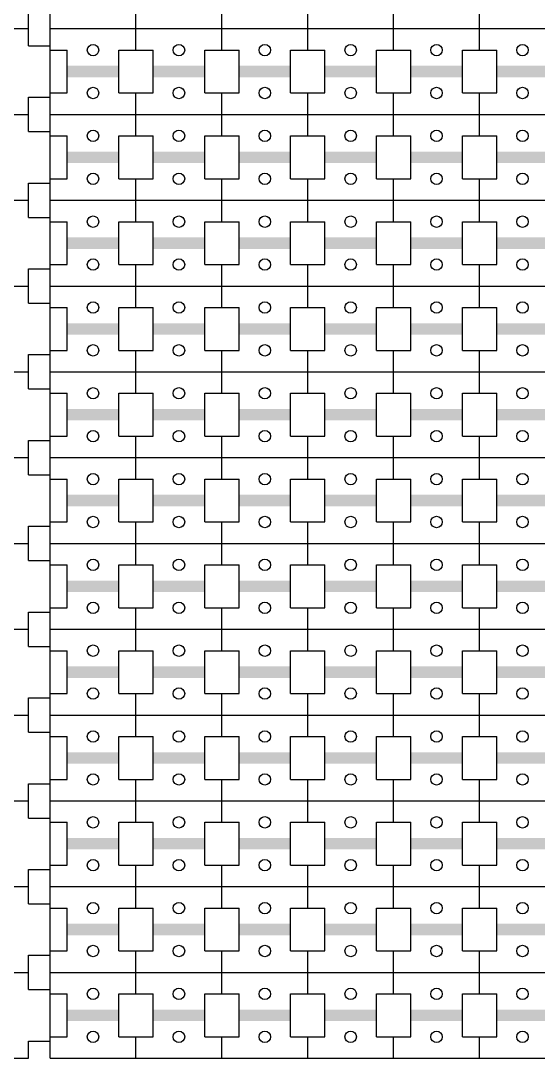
# Model space of a CAD drawing. Header units: millimetres. Extents: x 0 to 1500, y 0 to 750.
# Drawn here: x 739.8 to 920.5, y 0 to 362.8 of the extents above; entities that cross this region are included whole.
import ezdxf

# ---------------------------------------------------------------- set-up
doc = ezdxf.new("R2010")
doc.units = ezdxf.units.MM

msp = doc.modelspace()

# ---------------------------------------------------------------- hatches: boundary and pattern name
for points in [[(774, 347), (774, 343), (756, 343), (756, 347)], [(804, 347), (804, 343), (786, 343), (786, 347)], [(834, 347), (834, 343), (816, 343), (816, 347)], [(864, 347), (864, 343), (846, 343), (846, 347)], [(894, 347), (894, 343), (876, 343), (876, 347)], [(924, 347), (924, 343), (906, 343), (906, 347)], [(774, 317), (774, 313), (756, 313), (756, 317)], [(804, 317), (804, 313), (786, 313), (786, 317)], [(834, 317), (834, 313), (816, 313), (816, 317)], [(864, 317), (864, 313), (846, 313), (846, 317)], [(894, 317), (894, 313), (876, 313), (876, 317)], [(924, 317), (924, 313), (906, 313), (906, 317)], [(774, 287), (774, 283), (756, 283), (756, 287)], [(804, 287), (804, 283), (786, 283), (786, 287)], [(834, 287), (834, 283), (816, 283), (816, 287)], [(864, 287), (864, 283), (846, 283), (846, 287)], [(894, 287), (894, 283), (876, 283), (876, 287)], [(924, 287), (924, 283), (906, 283), (906, 287)], [(774, 257), (774, 253), (756, 253), (756, 257)], [(804, 257), (804, 253), (786, 253), (786, 257)], [(834, 257), (834, 253), (816, 253), (816, 257)], [(864, 257), (864, 253), (846, 253), (846, 257)], [(894, 257), (894, 253), (876, 253), (876, 257)], [(924, 257), (924, 253), (906, 253), (906, 257)], [(774, 227), (774, 223), (756, 223), (756, 227)], [(804, 227), (804, 223), (786, 223), (786, 227)], [(834, 227), (834, 223), (816, 223), (816, 227)], [(864, 227), (864, 223), (846, 223), (846, 227)], [(894, 227), (894, 223), (876, 223), (876, 227)], [(924, 227), (924, 223), (906, 223), (906, 227)], [(774, 197), (774, 193), (756, 193), (756, 197)], [(804, 197), (804, 193), (786, 193), (786, 197)], [(834, 197), (834, 193), (816, 193), (816, 197)], [(864, 197), (864, 193), (846, 193), (846, 197)], [(894, 197), (894, 193), (876, 193), (876, 197)], [(924, 197), (924, 193), (906, 193), (906, 197)], [(774, 167), (774, 163), (756, 163), (756, 167)], [(804, 167), (804, 163), (786, 163), (786, 167)], [(834, 167), (834, 163), (816, 163), (816, 167)], [(864, 167), (864, 163), (846, 163), (846, 167)], [(894, 167), (894, 163), (876, 163), (876, 167)], [(924, 167), (924, 163), (906, 163), (906, 167)], [(774, 137), (774, 133), (756, 133), (756, 137)], [(804, 137), (804, 133), (786, 133), (786, 137)], [(834, 137), (834, 133), (816, 133), (816, 137)], [(864, 137), (864, 133), (846, 133), (846, 137)], [(894, 137), (894, 133), (876, 133), (876, 137)], [(924, 137), (924, 133), (906, 133), (906, 137)], [(774, 107), (774, 103), (756, 103), (756, 107)], [(804, 107), (804, 103), (786, 103), (786, 107)], [(834, 107), (834, 103), (816, 103), (816, 107)], [(864, 107), (864, 103), (846, 103), (846, 107)], [(894, 107), (894, 103), (876, 103), (876, 107)], [(924, 107), (924, 103), (906, 103), (906, 107)], [(774, 77), (774, 73), (756, 73), (756, 77)], [(804, 77), (804, 73), (786, 73), (786, 77)], [(834, 77), (834, 73), (816, 73), (816, 77)], [(864, 77), (864, 73), (846, 73), (846, 77)], [(894, 77), (894, 73), (876, 73), (876, 77)], [(924, 77), (924, 73), (906, 73), (906, 77)], [(774, 47), (774, 43), (756, 43), (756, 47)], [(804, 47), (804, 43), (786, 43), (786, 47)], [(834, 47), (834, 43), (816, 43), (816, 47)], [(864, 47), (864, 43), (846, 43), (846, 47)], [(894, 47), (894, 43), (876, 43), (876, 47)], [(924, 47), (924, 43), (906, 43), (906, 47)], [(774, 17), (774, 13), (756, 13), (756, 17)], [(804, 17), (804, 13), (786, 13), (786, 17)], [(834, 17), (834, 13), (816, 13), (816, 17)], [(864, 17), (864, 13), (846, 13), (846, 17)], [(894, 17), (894, 13), (876, 13), (876, 17)], [(924, 17), (924, 13), (906, 13), (906, 17)]]:
    msp.add_hatch(color=3).paths.add_polyline_path(points)

# ---------------------------------------------------------------- linework, layer by layer
at = {"color": 7}
for p, q in [((780, 360), (780, 367.5)), ((810, 360), (810, 367.5)), ((840, 360), (840, 367.5)), ((870, 360), (870, 367.5)), ((900, 360), (900, 367.5)), ((742.5, 360), (742.5, 366)), ((750, 360), (750, 366)), ((735, 360), (742.5, 360)), ((742.5, 354), (742.5, 360)), ((750, 354), (750, 360)), ((750, 360), (765, 360)), ((765, 360), (780, 360)), ((780, 352.5), (780, 360)), ((780, 360), (795, 360)), ((795, 360), (810, 360)), ((810, 352.5), (810, 360)), ((810, 360), (825, 360)), ((825, 360), (840, 360)), ((840, 352.5), (840, 360)), ((840, 360), (855, 360)), ((855, 360), (870, 360)), ((870, 352.5), (870, 360)), ((870, 360), (885, 360)), ((885, 360), (900, 360)), ((900, 352.5), (900, 360)), ((900, 360), (915, 360)), ((915, 360), (930, 360)), ((742.5, 354), (750, 354)), ((750, 352.5), (750, 354)), ((750, 345), (750, 352.5)), ((750, 352.5), (756, 352.5)), ((756, 345), (756, 352.5)), ((774, 345), (774, 352.5)), ((774, 352.5), (780, 352.5)), ((780, 352.5), (786, 352.5)), ((786, 345), (786, 352.5)), ((804, 345), (804, 352.5)), ((804, 352.5), (810, 352.5)), ((810, 352.5), (816, 352.5)), ((816, 345), (816, 352.5)), ((834, 345), (834, 352.5)), ((834, 352.5), (840, 352.5)), ((840, 352.5), (846, 352.5)), ((846, 345), (846, 352.5)), ((864, 345), (864, 352.5)), ((864, 352.5), (870, 352.5)), ((870, 352.5), (876, 352.5)), ((876, 345), (876, 352.5)), ((894, 345), (894, 352.5)), ((894, 352.5), (900, 352.5)), ((900, 352.5), (906, 352.5)), ((906, 345), (906, 352.5)), ((750, 337.5), (750, 345)), ((756, 337.5), (756, 345)), ((774, 337.5), (774, 345)), ((786, 337.5), (786, 345)), ((804, 337.5), (804, 345)), ((816, 337.5), (816, 345)), ((834, 337.5), (834, 345)), ((846, 337.5), (846, 345)), ((864, 337.5), (864, 345)), ((876, 337.5), (876, 345)), ((894, 337.5), (894, 345)), ((906, 337.5), (906, 345)), ((750, 336), (750, 337.5)), ((750, 337.5), (756, 337.5)), ((774, 337.5), (780, 337.5)), ((780, 330), (780, 337.5)), ((780, 337.5), (786, 337.5)), ((804, 337.5), (810, 337.5)), ((810, 330), (810, 337.5)), ((810, 337.5), (816, 337.5)), ((834, 337.5), (840, 337.5)), ((840, 330), (840, 337.5)), ((840, 337.5), (846, 337.5)), ((864, 337.5), (870, 337.5)), ((870, 330), (870, 337.5)), ((870, 337.5), (876, 337.5)), ((894, 337.5), (900, 337.5)), ((900, 330), (900, 337.5)), ((900, 337.5), (906, 337.5)), ((742.5, 330), (742.5, 336)), ((742.5, 336), (750, 336)), ((750, 330), (750, 336)), ((735, 330), (742.5, 330)), ((742.5, 324), (742.5, 330)), ((750, 324), (750, 330)), ((750, 330), (765, 330)), ((765, 330), (780, 330)), ((780, 322.5), (780, 330)), ((780, 330), (795, 330)), ((795, 330), (810, 330)), ((810, 322.5), (810, 330)), ((810, 330), (825, 330)), ((825, 330), (840, 330)), ((840, 322.5), (840, 330)), ((840, 330), (855, 330)), ((855, 330), (870, 330)), ((870, 322.5), (870, 330)), ((870, 330), (885, 330)), ((885, 330), (900, 330)), ((900, 322.5), (900, 330)), ((900, 330), (915, 330)), ((915, 330), (930, 330)), ((742.5, 324), (750, 324)), ((750, 322.5), (750, 324)), ((750, 315), (750, 322.5)), ((750, 322.5), (756, 322.5)), ((756, 315), (756, 322.5)), ((774, 315), (774, 322.5)), ((774, 322.5), (780, 322.5)), ((780, 322.5), (786, 322.5)), ((786, 315), (786, 322.5)), ((804, 315), (804, 322.5)), ((804, 322.5), (810, 322.5)), ((810, 322.5), (816, 322.5)), ((816, 315), (816, 322.5)), ((834, 315), (834, 322.5)), ((834, 322.5), (840, 322.5)), ((840, 322.5), (846, 322.5)), ((846, 315), (846, 322.5)), ((864, 315), (864, 322.5)), ((864, 322.5), (870, 322.5)), ((870, 322.5), (876, 322.5)), ((876, 315), (876, 322.5)), ((894, 315), (894, 322.5)), ((894, 322.5), (900, 322.5)), ((900, 322.5), (906, 322.5)), ((906, 315), (906, 322.5)), ((750, 307.5), (750, 315)), ((756, 307.5), (756, 315)), ((774, 307.5), (774, 315)), ((786, 307.5), (786, 315)), ((804, 307.5), (804, 315)), ((816, 307.5), (816, 315)), ((834, 307.5), (834, 315)), ((846, 307.5), (846, 315)), ((864, 307.5), (864, 315)), ((876, 307.5), (876, 315)), ((894, 307.5), (894, 315)), ((906, 307.5), (906, 315)), ((742.5, 300), (742.5, 306)), ((742.5, 306), (750, 306)), ((750, 306), (750, 307.5)), ((750, 307.5), (756, 307.5)), ((750, 300), (750, 306)), ((774, 307.5), (780, 307.5)), ((780, 300), (780, 307.5)), ((780, 307.5), (786, 307.5)), ((804, 307.5), (810, 307.5)), ((810, 300), (810, 307.5)), ((810, 307.5), (816, 307.5)), ((834, 307.5), (840, 307.5)), ((840, 300), (840, 307.5)), ((840, 307.5), (846, 307.5)), ((864, 307.5), (870, 307.5)), ((870, 300), (870, 307.5)), ((870, 307.5), (876, 307.5)), ((894, 307.5), (900, 307.5)), ((900, 300), (900, 307.5)), ((900, 307.5), (906, 307.5)), ((735, 300), (742.5, 300)), ((742.5, 294), (742.5, 300)), ((750, 294), (750, 300)), ((750, 300), (765, 300)), ((765, 300), (780, 300)), ((780, 292.5), (780, 300)), ((780, 300), (795, 300)), ((795, 300), (810, 300)), ((810, 292.5), (810, 300)), ((810, 300), (825, 300)), ((825, 300), (840, 300)), ((840, 292.5), (840, 300)), ((840, 300), (855, 300)), ((855, 300), (870, 300)), ((870, 292.5), (870, 300)), ((870, 300), (885, 300)), ((885, 300), (900, 300)), ((900, 292.5), (900, 300)), ((900, 300), (915, 300)), ((915, 300), (930, 300)), ((742.5, 294), (750, 294)), ((750, 292.5), (750, 294)), ((750, 285), (750, 292.5)), ((750, 292.5), (756, 292.5)), ((756, 285), (756, 292.5)), ((774, 285), (774, 292.5)), ((774, 292.5), (780, 292.5)), ((780, 292.5), (786, 292.5)), ((786, 285), (786, 292.5)), ((804, 285), (804, 292.5)), ((804, 292.5), (810, 292.5)), ((810, 292.5), (816, 292.5)), ((816, 285), (816, 292.5)), ((834, 285), (834, 292.5)), ((834, 292.5), (840, 292.5)), ((840, 292.5), (846, 292.5)), ((846, 285), (846, 292.5)), ((864, 285), (864, 292.5)), ((864, 292.5), (870, 292.5)), ((870, 292.5), (876, 292.5)), ((876, 285), (876, 292.5)), ((894, 285), (894, 292.5)), ((894, 292.5), (900, 292.5)), ((900, 292.5), (906, 292.5)), ((906, 285), (906, 292.5)), ((750, 277.5), (750, 285)), ((756, 277.5), (756, 285)), ((774, 277.5), (774, 285)), ((786, 277.5), (786, 285)), ((804, 277.5), (804, 285)), ((816, 277.5), (816, 285)), ((834, 277.5), (834, 285)), ((846, 277.5), (846, 285)), ((864, 277.5), (864, 285)), ((876, 277.5), (876, 285)), ((894, 277.5), (894, 285)), ((906, 277.5), (906, 285)), ((742.5, 270), (742.5, 276)), ((742.5, 276), (750, 276)), ((750, 276), (750, 277.5)), ((750, 277.5), (756, 277.5)), ((750, 270), (750, 276)), ((774, 277.5), (780, 277.5)), ((780, 270), (780, 277.5)), ((780, 277.5), (786, 277.5)), ((804, 277.5), (810, 277.5)), ((810, 270), (810, 277.5)), ((810, 277.5), (816, 277.5)), ((834, 277.5), (840, 277.5)), ((840, 270), (840, 277.5)), ((840, 277.5), (846, 277.5)), ((864, 277.5), (870, 277.5)), ((870, 270), (870, 277.5)), ((870, 277.5), (876, 277.5)), ((894, 277.5), (900, 277.5)), ((900, 270), (900, 277.5)), ((900, 277.5), (906, 277.5)), ((735, 270), (742.5, 270)), ((742.5, 264), (742.5, 270)), ((750, 264), (750, 270)), ((750, 270), (765, 270)), ((765, 270), (780, 270)), ((780, 262.5), (780, 270)), ((780, 270), (795, 270)), ((795, 270), (810, 270)), ((810, 262.5), (810, 270)), ((810, 270), (825, 270)), ((825, 270), (840, 270)), ((840, 262.5), (840, 270)), ((840, 270), (855, 270)), ((855, 270), (870, 270)), ((870, 262.5), (870, 270)), ((870, 270), (885, 270)), ((885, 270), (900, 270)), ((900, 262.5), (900, 270)), ((900, 270), (915, 270)), ((915, 270), (930, 270)), ((742.5, 264), (750, 264)), ((750, 262.5), (750, 264)), ((750, 255), (750, 262.5)), ((750, 262.5), (756, 262.5)), ((756, 255), (756, 262.5)), ((774, 255), (774, 262.5)), ((774, 262.5), (780, 262.5)), ((780, 262.5), (786, 262.5)), ((786, 255), (786, 262.5)), ((804, 255), (804, 262.5)), ((804, 262.5), (810, 262.5)), ((810, 262.5), (816, 262.5)), ((816, 255), (816, 262.5)), ((834, 255), (834, 262.5)), ((834, 262.5), (840, 262.5)), ((840, 262.5), (846, 262.5)), ((846, 255), (846, 262.5)), ((864, 255), (864, 262.5)), ((864, 262.5), (870, 262.5)), ((870, 262.5), (876, 262.5)), ((876, 255), (876, 262.5)), ((894, 255), (894, 262.5)), ((894, 262.5), (900, 262.5)), ((900, 262.5), (906, 262.5)), ((906, 255), (906, 262.5)), ((750, 247.5), (750, 255)), ((756, 247.5), (756, 255)), ((774, 247.5), (774, 255)), ((786, 247.5), (786, 255)), ((804, 247.5), (804, 255)), ((816, 247.5), (816, 255)), ((834, 247.5), (834, 255)), ((846, 247.5), (846, 255)), ((864, 247.5), (864, 255)), ((876, 247.5), (876, 255)), ((894, 247.5), (894, 255)), ((906, 247.5), (906, 255)), ((750, 246), (750, 247.5)), ((750, 247.5), (756, 247.5)), ((774, 247.5), (780, 247.5)), ((780, 240), (780, 247.5)), ((780, 247.5), (786, 247.5)), ((804, 247.5), (810, 247.5)), ((810, 240), (810, 247.5)), ((810, 247.5), (816, 247.5)), ((834, 247.5), (840, 247.5)), ((840, 240), (840, 247.5)), ((840, 247.5), (846, 247.5)), ((864, 247.5), (870, 247.5)), ((870, 240), (870, 247.5)), ((870, 247.5), (876, 247.5)), ((894, 247.5), (900, 247.5)), ((900, 240), (900, 247.5)), ((900, 247.5), (906, 247.5)), ((742.5, 240), (742.5, 246)), ((742.5, 246), (750, 246)), ((750, 240), (750, 246)), ((735, 240), (742.5, 240)), ((742.5, 234), (742.5, 240)), ((750, 234), (750, 240)), ((750, 240), (765, 240)), ((765, 240), (780, 240)), ((780, 232.5), (780, 240)), ((780, 240), (795, 240)), ((795, 240), (810, 240)), ((810, 232.5), (810, 240)), ((810, 240), (825, 240)), ((825, 240), (840, 240)), ((840, 232.5), (840, 240)), ((840, 240), (855, 240)), ((855, 240), (870, 240)), ((870, 232.5), (870, 240)), ((870, 240), (885, 240)), ((885, 240), (900, 240)), ((900, 232.5), (900, 240)), ((900, 240), (915, 240)), ((915, 240), (930, 240)), ((742.5, 234), (750, 234)), ((750, 232.5), (750, 234)), ((750, 225), (750, 232.5)), ((750, 232.5), (756, 232.5)), ((756, 225), (756, 232.5)), ((774, 225), (774, 232.5)), ((774, 232.5), (780, 232.5)), ((780, 232.5), (786, 232.5)), ((786, 225), (786, 232.5)), ((804, 225), (804, 232.5)), ((804, 232.5), (810, 232.5)), ((810, 232.5), (816, 232.5)), ((816, 225), (816, 232.5)), ((834, 225), (834, 232.5)), ((834, 232.5), (840, 232.5)), ((840, 232.5), (846, 232.5)), ((846, 225), (846, 232.5)), ((864, 225), (864, 232.5)), ((864, 232.5), (870, 232.5)), ((870, 232.5), (876, 232.5)), ((876, 225), (876, 232.5)), ((894, 225), (894, 232.5)), ((894, 232.5), (900, 232.5)), ((900, 232.5), (906, 232.5)), ((906, 225), (906, 232.5)), ((750, 217.5), (750, 225)), ((756, 217.5), (756, 225)), ((774, 217.5), (774, 225)), ((786, 217.5), (786, 225)), ((804, 217.5), (804, 225)), ((816, 217.5), (816, 225)), ((834, 217.5), (834, 225)), ((846, 217.5), (846, 225)), ((864, 217.5), (864, 225)), ((876, 217.5), (876, 225)), ((894, 217.5), (894, 225)), ((906, 217.5), (906, 225)), ((742.5, 210), (742.5, 216)), ((742.5, 216), (750, 216)), ((750, 216), (750, 217.5)), ((750, 217.5), (756, 217.5)), ((750, 210), (750, 216)), ((774, 217.5), (780, 217.5)), ((780, 210), (780, 217.5)), ((780, 217.5), (786, 217.5)), ((804, 217.5), (810, 217.5)), ((810, 210), (810, 217.5)), ((810, 217.5), (816, 217.5)), ((834, 217.5), (840, 217.5)), ((840, 210), (840, 217.5)), ((840, 217.5), (846, 217.5)), ((864, 217.5), (870, 217.5)), ((870, 210), (870, 217.5)), ((870, 217.5), (876, 217.5)), ((894, 217.5), (900, 217.5)), ((900, 210), (900, 217.5)), ((900, 217.5), (906, 217.5)), ((735, 210), (742.5, 210)), ((742.5, 204), (742.5, 210)), ((750, 204), (750, 210)), ((750, 210), (765, 210)), ((765, 210), (780, 210)), ((780, 202.5), (780, 210)), ((780, 210), (795, 210)), ((795, 210), (810, 210)), ((810, 202.5), (810, 210)), ((810, 210), (825, 210)), ((825, 210), (840, 210)), ((840, 202.5), (840, 210)), ((840, 210), (855, 210)), ((855, 210), (870, 210)), ((870, 202.5), (870, 210)), ((870, 210), (885, 210)), ((885, 210), (900, 210)), ((900, 202.5), (900, 210)), ((900, 210), (915, 210)), ((915, 210), (930, 210)), ((742.5, 204), (750, 204)), ((750, 202.5), (750, 204)), ((750, 195), (750, 202.5)), ((750, 202.5), (756, 202.5)), ((756, 195), (756, 202.5)), ((774, 195), (774, 202.5)), ((774, 202.5), (780, 202.5)), ((780, 202.5), (786, 202.5)), ((786, 195), (786, 202.5)), ((804, 195), (804, 202.5)), ((804, 202.5), (810, 202.5)), ((810, 202.5), (816, 202.5)), ((816, 195), (816, 202.5)), ((834, 195), (834, 202.5)), ((834, 202.5), (840, 202.5)), ((840, 202.5), (846, 202.5)), ((846, 195), (846, 202.5)), ((864, 195), (864, 202.5)), ((864, 202.5), (870, 202.5)), ((870, 202.5), (876, 202.5)), ((876, 195), (876, 202.5)), ((894, 195), (894, 202.5)), ((894, 202.5), (900, 202.5)), ((900, 202.5), (906, 202.5)), ((906, 195), (906, 202.5)), ((750, 187.5), (750, 195)), ((756, 187.5), (756, 195)), ((774, 187.5), (774, 195)), ((786, 187.5), (786, 195)), ((804, 187.5), (804, 195)), ((816, 187.5), (816, 195)), ((834, 187.5), (834, 195)), ((846, 187.5), (846, 195)), ((864, 187.5), (864, 195)), ((876, 187.5), (876, 195)), ((894, 187.5), (894, 195)), ((906, 187.5), (906, 195)), ((742.5, 180), (742.5, 186)), ((742.5, 186), (750, 186)), ((750, 186), (750, 187.5)), ((750, 187.5), (756, 187.5)), ((750, 180), (750, 186)), ((774, 187.5), (780, 187.5)), ((780, 180), (780, 187.5)), ((780, 187.5), (786, 187.5)), ((804, 187.5), (810, 187.5)), ((810, 180), (810, 187.5)), ((810, 187.5), (816, 187.5)), ((834, 187.5), (840, 187.5)), ((840, 180), (840, 187.5)), ((840, 187.5), (846, 187.5)), ((864, 187.5), (870, 187.5)), ((870, 180), (870, 187.5)), ((870, 187.5), (876, 187.5)), ((894, 187.5), (900, 187.5)), ((900, 180), (900, 187.5)), ((900, 187.5), (906, 187.5)), ((735, 180), (742.5, 180)), ((742.5, 174), (742.5, 180)), ((750, 174), (750, 180)), ((750, 180), (765, 180)), ((765, 180), (780, 180)), ((780, 172.5), (780, 180)), ((780, 180), (795, 180)), ((795, 180), (810, 180)), ((810, 172.5), (810, 180)), ((810, 180), (825, 180)), ((825, 180), (840, 180)), ((840, 172.5), (840, 180)), ((840, 180), (855, 180)), ((855, 180), (870, 180)), ((870, 172.5), (870, 180)), ((870, 180), (885, 180)), ((885, 180), (900, 180)), ((900, 172.5), (900, 180)), ((900, 180), (915, 180)), ((915, 180), (930, 180)), ((742.5, 174), (750, 174)), ((750, 172.5), (750, 174)), ((750, 165), (750, 172.5)), ((750, 172.5), (756, 172.5)), ((756, 165), (756, 172.5)), ((774, 165), (774, 172.5)), ((774, 172.5), (780, 172.5)), ((780, 172.5), (786, 172.5)), ((786, 165), (786, 172.5)), ((804, 165), (804, 172.5)), ((804, 172.5), (810, 172.5)), ((810, 172.5), (816, 172.5)), ((816, 165), (816, 172.5)), ((834, 165), (834, 172.5)), ((834, 172.5), (840, 172.5)), ((840, 172.5), (846, 172.5)), ((846, 165), (846, 172.5)), ((864, 165), (864, 172.5)), ((864, 172.5), (870, 172.5)), ((870, 172.5), (876, 172.5)), ((876, 165), (876, 172.5)), ((894, 165), (894, 172.5)), ((894, 172.5), (900, 172.5)), ((900, 172.5), (906, 172.5)), ((906, 165), (906, 172.5)), ((750, 157.5), (750, 165)), ((756, 157.5), (756, 165)), ((774, 157.5), (774, 165)), ((786, 157.5), (786, 165)), ((804, 157.5), (804, 165)), ((816, 157.5), (816, 165)), ((834, 157.5), (834, 165)), ((846, 157.5), (846, 165)), ((864, 157.5), (864, 165)), ((876, 157.5), (876, 165)), ((894, 157.5), (894, 165)), ((906, 157.5), (906, 165)), ((742.5, 150), (742.5, 156)), ((742.5, 156), (750, 156)), ((750, 156), (750, 157.5)), ((750, 157.5), (756, 157.5)), ((750, 150), (750, 156)), ((774, 157.5), (780, 157.5)), ((780, 150), (780, 157.5)), ((780, 157.5), (786, 157.5)), ((804, 157.5), (810, 157.5)), ((810, 150), (810, 157.5)), ((810, 157.5), (816, 157.5)), ((834, 157.5), (840, 157.5)), ((840, 150), (840, 157.5)), ((840, 157.5), (846, 157.5)), ((864, 157.5), (870, 157.5)), ((870, 150), (870, 157.5)), ((870, 157.5), (876, 157.5)), ((894, 157.5), (900, 157.5)), ((900, 150), (900, 157.5)), ((900, 157.5), (906, 157.5)), ((735, 150), (742.5, 150)), ((742.5, 144), (742.5, 150)), ((750, 144), (750, 150)), ((750, 150), (765, 150)), ((765, 150), (780, 150)), ((780, 142.5), (780, 150)), ((780, 150), (795, 150)), ((795, 150), (810, 150)), ((810, 142.5), (810, 150)), ((810, 150), (825, 150)), ((825, 150), (840, 150)), ((840, 142.5), (840, 150)), ((840, 150), (855, 150)), ((855, 150), (870, 150)), ((870, 142.5), (870, 150)), ((870, 150), (885, 150)), ((885, 150), (900, 150)), ((900, 142.5), (900, 150)), ((900, 150), (915, 150)), ((915, 150), (930, 150)), ((742.5, 144), (750, 144)), ((750, 142.5), (750, 144)), ((750, 135), (750, 142.5)), ((750, 142.5), (756, 142.5)), ((756, 135), (756, 142.5)), ((774, 135), (774, 142.5)), ((774, 142.5), (780, 142.5)), ((780, 142.5), (786, 142.5)), ((786, 135), (786, 142.5)), ((804, 135), (804, 142.5)), ((804, 142.5), (810, 142.5)), ((810, 142.5), (816, 142.5)), ((816, 135), (816, 142.5)), ((834, 135), (834, 142.5)), ((834, 142.5), (840, 142.5)), ((840, 142.5), (846, 142.5)), ((846, 135), (846, 142.5)), ((864, 135), (864, 142.5)), ((864, 142.5), (870, 142.5)), ((870, 142.5), (876, 142.5)), ((876, 135), (876, 142.5)), ((894, 135), (894, 142.5)), ((894, 142.5), (900, 142.5)), ((900, 142.5), (906, 142.5)), ((906, 135), (906, 142.5)), ((750, 127.5), (750, 135)), ((756, 127.5), (756, 135)), ((774, 127.5), (774, 135)), ((786, 127.5), (786, 135)), ((804, 127.5), (804, 135)), ((816, 127.5), (816, 135)), ((834, 127.5), (834, 135)), ((846, 127.5), (846, 135)), ((864, 127.5), (864, 135)), ((876, 127.5), (876, 135)), ((894, 127.5), (894, 135)), ((906, 127.5), (906, 135)), ((750, 126), (750, 127.5)), ((750, 127.5), (756, 127.5)), ((774, 127.5), (780, 127.5)), ((780, 120), (780, 127.5)), ((780, 127.5), (786, 127.5)), ((804, 127.5), (810, 127.5)), ((810, 120), (810, 127.5)), ((810, 127.5), (816, 127.5)), ((834, 127.5), (840, 127.5)), ((840, 120), (840, 127.5)), ((840, 127.5), (846, 127.5)), ((864, 127.5), (870, 127.5)), ((870, 120), (870, 127.5)), ((870, 127.5), (876, 127.5)), ((894, 127.5), (900, 127.5)), ((900, 120), (900, 127.5)), ((900, 127.5), (906, 127.5)), ((742.5, 120), (742.5, 126)), ((742.5, 126), (750, 126)), ((750, 120), (750, 126)), ((735, 120), (742.5, 120)), ((742.5, 114), (742.5, 120)), ((750, 114), (750, 120)), ((750, 120), (765, 120)), ((765, 120), (780, 120)), ((780, 112.5), (780, 120)), ((780, 120), (795, 120)), ((795, 120), (810, 120)), ((810, 112.5), (810, 120)), ((810, 120), (825, 120)), ((825, 120), (840, 120)), ((840, 112.5), (840, 120)), ((840, 120), (855, 120)), ((855, 120), (870, 120)), ((870, 112.5), (870, 120)), ((870, 120), (885, 120)), ((885, 120), (900, 120)), ((900, 112.5), (900, 120)), ((900, 120), (915, 120)), ((915, 120), (930, 120)), ((742.5, 114), (750, 114)), ((750, 112.5), (750, 114)), ((750, 105), (750, 112.5)), ((750, 112.5), (756, 112.5)), ((756, 105), (756, 112.5)), ((774, 105), (774, 112.5)), ((774, 112.5), (780, 112.5)), ((780, 112.5), (786, 112.5)), ((786, 105), (786, 112.5)), ((804, 105), (804, 112.5)), ((804, 112.5), (810, 112.5)), ((810, 112.5), (816, 112.5)), ((816, 105), (816, 112.5)), ((834, 105), (834, 112.5)), ((834, 112.5), (840, 112.5)), ((840, 112.5), (846, 112.5)), ((846, 105), (846, 112.5)), ((864, 105), (864, 112.5)), ((864, 112.5), (870, 112.5)), ((870, 112.5), (876, 112.5)), ((876, 105), (876, 112.5)), ((894, 105), (894, 112.5)), ((894, 112.5), (900, 112.5)), ((900, 112.5), (906, 112.5)), ((906, 105), (906, 112.5)), ((750, 97.5), (750, 105)), ((756, 97.5), (756, 105)), ((774, 97.5), (774, 105)), ((786, 97.5), (786, 105)), ((804, 97.5), (804, 105)), ((816, 97.5), (816, 105)), ((834, 97.5), (834, 105)), ((846, 97.5), (846, 105)), ((864, 97.5), (864, 105)), ((876, 97.5), (876, 105)), ((894, 97.5), (894, 105)), ((906, 97.5), (906, 105)), ((742.5, 90), (742.5, 96)), ((742.5, 96), (750, 96)), ((750, 96), (750, 97.5)), ((750, 97.5), (756, 97.5)), ((750, 90), (750, 96)), ((774, 97.5), (780, 97.5)), ((780, 90), (780, 97.5)), ((780, 97.5), (786, 97.5)), ((804, 97.5), (810, 97.5)), ((810, 90), (810, 97.5)), ((810, 97.5), (816, 97.5)), ((834, 97.5), (840, 97.5)), ((840, 90), (840, 97.5)), ((840, 97.5), (846, 97.5)), ((864, 97.5), (870, 97.5)), ((870, 90), (870, 97.5)), ((870, 97.5), (876, 97.5)), ((894, 97.5), (900, 97.5)), ((900, 90), (900, 97.5)), ((900, 97.5), (906, 97.5)), ((735, 90), (742.5, 90)), ((742.5, 84), (742.5, 90)), ((750, 84), (750, 90)), ((750, 90), (765, 90)), ((765, 90), (780, 90)), ((780, 82.5), (780, 90)), ((780, 90), (795, 90)), ((795, 90), (810, 90)), ((810, 82.5), (810, 90)), ((810, 90), (825, 90)), ((825, 90), (840, 90)), ((840, 82.5), (840, 90)), ((840, 90), (855, 90)), ((855, 90), (870, 90)), ((870, 82.5), (870, 90)), ((870, 90), (885, 90)), ((885, 90), (900, 90)), ((900, 82.5), (900, 90)), ((900, 90), (915, 90)), ((915, 90), (930, 90)), ((742.5, 84), (750, 84)), ((750, 82.5), (750, 84)), ((750, 75), (750, 82.5)), ((750, 82.5), (756, 82.5)), ((756, 75), (756, 82.5)), ((774, 75), (774, 82.5)), ((774, 82.5), (780, 82.5)), ((780, 82.5), (786, 82.5)), ((786, 75), (786, 82.5)), ((804, 75), (804, 82.5)), ((804, 82.5), (810, 82.5)), ((810, 82.5), (816, 82.5)), ((816, 75), (816, 82.5)), ((834, 75), (834, 82.5)), ((834, 82.5), (840, 82.5)), ((840, 82.5), (846, 82.5)), ((846, 75), (846, 82.5)), ((864, 75), (864, 82.5)), ((864, 82.5), (870, 82.5)), ((870, 82.5), (876, 82.5)), ((876, 75), (876, 82.5)), ((894, 75), (894, 82.5)), ((894, 82.5), (900, 82.5)), ((900, 82.5), (906, 82.5)), ((906, 75), (906, 82.5)), ((750, 67.5), (750, 75)), ((756, 67.5), (756, 75)), ((774, 67.5), (774, 75)), ((786, 67.5), (786, 75)), ((804, 67.5), (804, 75)), ((816, 67.5), (816, 75)), ((834, 67.5), (834, 75)), ((846, 67.5), (846, 75)), ((864, 67.5), (864, 75)), ((876, 67.5), (876, 75)), ((894, 67.5), (894, 75)), ((906, 67.5), (906, 75)), ((742.5, 60), (742.5, 66)), ((742.5, 66), (750, 66)), ((750, 66), (750, 67.5)), ((750, 67.5), (756, 67.5)), ((750, 60), (750, 66)), ((774, 67.5), (780, 67.5)), ((780, 60), (780, 67.5)), ((780, 67.5), (786, 67.5)), ((804, 67.5), (810, 67.5)), ((810, 60), (810, 67.5)), ((810, 67.5), (816, 67.5)), ((834, 67.5), (840, 67.5)), ((840, 60), (840, 67.5)), ((840, 67.5), (846, 67.5)), ((864, 67.5), (870, 67.5)), ((870, 60), (870, 67.5)), ((870, 67.5), (876, 67.5)), ((894, 67.5), (900, 67.5)), ((900, 60), (900, 67.5)), ((900, 67.5), (906, 67.5)), ((735, 60), (742.5, 60)), ((742.5, 54), (742.5, 60)), ((750, 54), (750, 60)), ((750, 60), (765, 60)), ((765, 60), (780, 60)), ((780, 52.5), (780, 60)), ((780, 60), (795, 60)), ((795, 60), (810, 60)), ((810, 52.5), (810, 60)), ((810, 60), (825, 60)), ((825, 60), (840, 60)), ((840, 52.5), (840, 60)), ((840, 60), (855, 60)), ((855, 60), (870, 60)), ((870, 52.5), (870, 60)), ((870, 60), (885, 60)), ((885, 60), (900, 60)), ((900, 52.5), (900, 60)), ((900, 60), (915, 60)), ((915, 60), (930, 60)), ((742.5, 54), (750, 54)), ((750, 52.5), (750, 54)), ((750, 45), (750, 52.5)), ((750, 52.5), (756, 52.5)), ((756, 45), (756, 52.5)), ((774, 45), (774, 52.5)), ((774, 52.5), (780, 52.5)), ((780, 52.5), (786, 52.5)), ((786, 45), (786, 52.5)), ((804, 45), (804, 52.5)), ((804, 52.5), (810, 52.5)), ((810, 52.5), (816, 52.5)), ((816, 45), (816, 52.5)), ((834, 45), (834, 52.5)), ((834, 52.5), (840, 52.5)), ((840, 52.5), (846, 52.5)), ((846, 45), (846, 52.5)), ((864, 45), (864, 52.5)), ((864, 52.5), (870, 52.5)), ((870, 52.5), (876, 52.5)), ((876, 45), (876, 52.5)), ((894, 45), (894, 52.5)), ((894, 52.5), (900, 52.5)), ((900, 52.5), (906, 52.5)), ((906, 45), (906, 52.5)), ((750, 37.5), (750, 45)), ((756, 37.5), (756, 45)), ((774, 37.5), (774, 45)), ((786, 37.5), (786, 45)), ((804, 37.5), (804, 45)), ((816, 37.5), (816, 45)), ((834, 37.5), (834, 45)), ((846, 37.5), (846, 45)), ((864, 37.5), (864, 45)), ((876, 37.5), (876, 45)), ((894, 37.5), (894, 45)), ((906, 37.5), (906, 45)), ((750, 36), (750, 37.5)), ((750, 37.5), (756, 37.5)), ((774, 37.5), (780, 37.5)), ((780, 30), (780, 37.5)), ((780, 37.5), (786, 37.5)), ((804, 37.5), (810, 37.5)), ((810, 30), (810, 37.5)), ((810, 37.5), (816, 37.5)), ((834, 37.5), (840, 37.5)), ((840, 30), (840, 37.5)), ((840, 37.5), (846, 37.5)), ((864, 37.5), (870, 37.5)), ((870, 30), (870, 37.5)), ((870, 37.5), (876, 37.5)), ((894, 37.5), (900, 37.5)), ((900, 30), (900, 37.5)), ((900, 37.5), (906, 37.5)), ((742.5, 30), (742.5, 36)), ((742.5, 36), (750, 36)), ((750, 30), (750, 36)), ((735, 30), (742.5, 30)), ((742.5, 24), (742.5, 30)), ((750, 24), (750, 30)), ((750, 30), (765, 30)), ((765, 30), (780, 30)), ((780, 22.5), (780, 30)), ((780, 30), (795, 30)), ((795, 30), (810, 30)), ((810, 22.5), (810, 30)), ((810, 30), (825, 30)), ((825, 30), (840, 30)), ((840, 22.5), (840, 30)), ((840, 30), (855, 30)), ((855, 30), (870, 30)), ((870, 22.5), (870, 30)), ((870, 30), (885, 30)), ((885, 30), (900, 30)), ((900, 22.5), (900, 30)), ((900, 30), (915, 30)), ((915, 30), (930, 30)), ((742.5, 24), (750, 24)), ((750, 22.5), (750, 24)), ((750, 15), (750, 22.5)), ((750, 22.5), (756, 22.5)), ((756, 15), (756, 22.5)), ((774, 15), (774, 22.5)), ((774, 22.5), (780, 22.5)), ((780, 22.5), (786, 22.5)), ((786, 15), (786, 22.5)), ((804, 15), (804, 22.5)), ((804, 22.5), (810, 22.5)), ((810, 22.5), (816, 22.5)), ((816, 15), (816, 22.5)), ((834, 15), (834, 22.5)), ((834, 22.5), (840, 22.5)), ((840, 22.5), (846, 22.5)), ((846, 15), (846, 22.5)), ((864, 15), (864, 22.5)), ((864, 22.5), (870, 22.5)), ((870, 22.5), (876, 22.5)), ((876, 15), (876, 22.5)), ((894, 15), (894, 22.5)), ((894, 22.5), (900, 22.5)), ((900, 22.5), (906, 22.5)), ((906, 15), (906, 22.5)), ((750, 7.5), (750, 15)), ((756, 7.5), (756, 15)), ((774, 7.5), (774, 15)), ((786, 7.5), (786, 15)), ((804, 7.5), (804, 15)), ((816, 7.5), (816, 15)), ((834, 7.5), (834, 15)), ((846, 7.5), (846, 15)), ((864, 7.5), (864, 15)), ((876, 7.5), (876, 15)), ((894, 7.5), (894, 15)), ((906, 7.5), (906, 15)), ((750, 6), (750, 7.5)), ((750, 7.5), (756, 7.5)), ((774, 7.5), (780, 7.5)), ((780, 0), (780, 7.5)), ((780, 7.5), (786, 7.5)), ((804, 7.5), (810, 7.5)), ((810, 0), (810, 7.5)), ((810, 7.5), (816, 7.5)), ((834, 7.5), (840, 7.5)), ((840, 0), (840, 7.5)), ((840, 7.5), (846, 7.5)), ((864, 7.5), (870, 7.5)), ((870, 0), (870, 7.5)), ((870, 7.5), (876, 7.5)), ((894, 7.5), (900, 7.5)), ((900, 0), (900, 7.5)), ((900, 7.5), (906, 7.5)), ((742.5, 0), (742.5, 6)), ((742.5, 6), (750, 6)), ((750, 0), (750, 6)), ((735, 0), (742.5, 0)), ((750, 0), (765, 0)), ((765, 0), (780, 0)), ((780, 0), (795, 0)), ((795, 0), (810, 0)), ((810, 0), (825, 0)), ((825, 0), (840, 0)), ((840, 0), (855, 0)), ((855, 0), (870, 0)), ((870, 0), (885, 0)), ((885, 0), (900, 0)), ((900, 0), (915, 0)), ((915, 0), (930, 0))]:
    msp.add_line(p, q, dxfattribs=at)
at = {"color": 1}
for centre in [(765, 352.5), (795, 352.5), (825, 352.5), (855, 352.5), (885, 352.5), (915, 352.5), (765, 337.5), (795, 337.5), (825, 337.5), (855, 337.5), (885, 337.5), (915, 337.5), (765, 322.5), (795, 322.5), (825, 322.5), (855, 322.5), (885, 322.5), (915, 322.5), (765, 307.5), (795, 307.5), (825, 307.5), (855, 307.5), (885, 307.5), (915, 307.5), (765, 292.5), (795, 292.5), (825, 292.5), (855, 292.5), (885, 292.5), (915, 292.5), (765, 277.5), (795, 277.5), (825, 277.5), (855, 277.5), (885, 277.5), (915, 277.5), (765, 262.5), (795, 262.5), (825, 262.5), (855, 262.5), (885, 262.5), (915, 262.5), (765, 247.5), (795, 247.5), (825, 247.5), (855, 247.5), (885, 247.5), (915, 247.5), (765, 232.5), (795, 232.5), (825, 232.5), (855, 232.5), (885, 232.5), (915, 232.5), (765, 217.5), (795, 217.5), (825, 217.5), (855, 217.5), (885, 217.5), (915, 217.5), (765, 202.5), (795, 202.5), (825, 202.5), (855, 202.5), (885, 202.5), (915, 202.5), (765, 187.5), (795, 187.5), (825, 187.5), (855, 187.5), (885, 187.5), (915, 187.5), (765, 172.5), (795, 172.5), (825, 172.5), (855, 172.5), (885, 172.5), (915, 172.5), (765, 157.5), (795, 157.5), (825, 157.5), (855, 157.5), (885, 157.5), (915, 157.5), (765, 142.5), (795, 142.5), (825, 142.5), (855, 142.5), (885, 142.5), (915, 142.5), (765, 127.5), (795, 127.5), (825, 127.5), (855, 127.5), (885, 127.5), (915, 127.5), (765, 112.5), (795, 112.5), (825, 112.5), (855, 112.5), (885, 112.5), (915, 112.5), (765, 97.5), (795, 97.5), (825, 97.5), (855, 97.5), (885, 97.5), (915, 97.5), (765, 82.5), (795, 82.5), (825, 82.5), (855, 82.5), (885, 82.5), (915, 82.5), (765, 67.5), (795, 67.5), (825, 67.5), (855, 67.5), (885, 67.5), (915, 67.5), (765, 52.5), (795, 52.5), (825, 52.5), (855, 52.5), (885, 52.5), (915, 52.5), (765, 37.5), (795, 37.5), (825, 37.5), (855, 37.5), (885, 37.5), (915, 37.5), (765, 22.5), (795, 22.5), (825, 22.5), (855, 22.5), (885, 22.5), (915, 22.5), (765, 7.5), (795, 7.5), (825, 7.5), (855, 7.5), (885, 7.5), (915, 7.5)]:
    msp.add_circle(centre, 2, dxfattribs=at)

doc.saveas('drawing.dxf')
